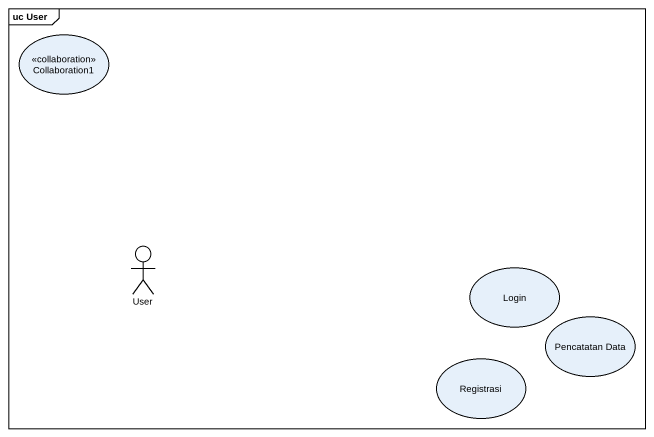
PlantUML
@startuml
mainframe uc User
usecase Collaboration1 <<collaboration>>
actor User
usecase Login
usecase "Pencatatan Data" as Pencatatan_Data
usecase Registrasi
@enduml
